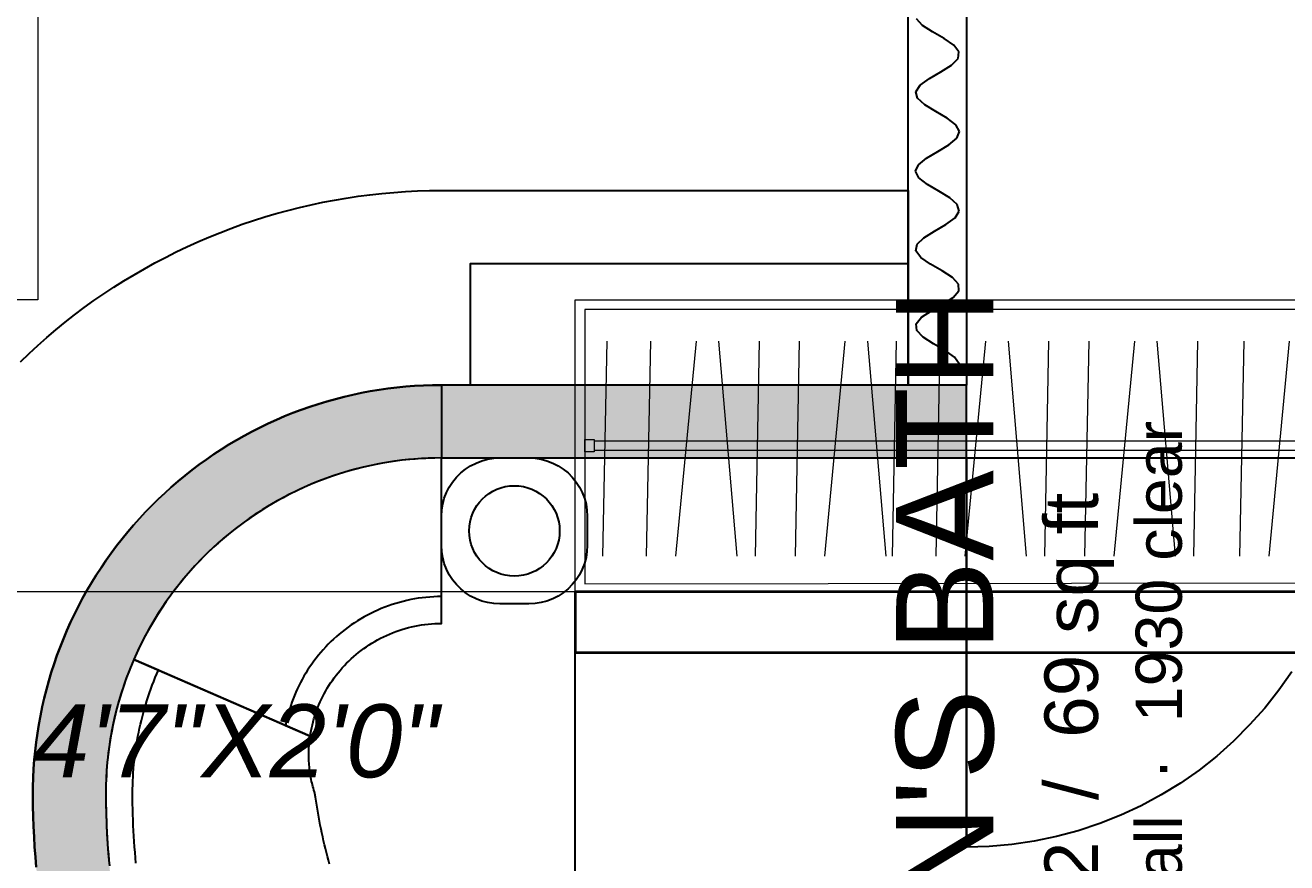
# Model space of a CAD drawing. Header units: millimetres. Extents: x 0 to 125073, y 0 to 71249.
# Drawn here: x 66063 to 68657, y 53342 to 55064 of the extents above; entities that cross this region are included whole.
import ezdxf
from ezdxf.enums import TextEntityAlignment as Align
from ezdxf.lldxf.tags import DXFTag

# ---------------------------------------------------------------- set-up
doc = ezdxf.new("R2010")
doc.units = ezdxf.units.MM
doc.linetypes.add('DASH', pattern=[1, 0.5, -0.5])
for name, color, linetype in [('DA_DOOR', 35, 'Continuous'), ('PROP-FURN', 9, 'CONTINUOUS'), ('PROP-GLAZ', 4, 'CONTINUOUS'), ('PROP-TEXT', 3, 'CONTINUOUS'), ('PROP-WALL-NEW', 1, 'CONTINUOUS')]:
    doc.layers.add(name, color=color, linetype=linetype)
for name, color, linetype, lineweight in [('DA_DOTTED LINES', 8, 'DASH', 5), ('DA_TEXT IN SQ.FT', 193, 'Continuous', 9), ('DA_WALL', 7, 'Continuous', 35)]:
    doc.layers.add(name, color=color, linetype=linetype, lineweight=lineweight)
doc.layers.add('DA_FURNITURE', color=102, linetype='Continuous', lineweight=5, true_color=0xc2666666)
doc.styles.get("Standard").update_dxf_attribs({"font": 'arial.ttf'})
tags = doc.linetypes.add('( Hidden )', pattern=[0.375, 0.25, -0.125]).pattern_tags.tags
tags[6:7] = [DXFTag(74, 4), DXFTag(75, 0), DXFTag(340, '0'), DXFTag(46, 1.0), DXFTag(50, 0.0), DXFTag(44, 0.0), DXFTag(45, 0.0)]
tags[4:5] = [DXFTag(74, 4), DXFTag(75, 0), DXFTag(340, '0'), DXFTag(46, 1.0), DXFTag(50, 0.0), DXFTag(44, 0.0), DXFTag(45, 0.0)]

# ---------------------------------------------------------------- blocks, each defined once
blk = doc.blocks.new('SRAFGADFGDFG')
at = {"layer": 'DA_FURNITURE', "ltscale": 8}
for p, q in [((-33848.6, 94226.5), (-33848.6, 94826.5)), ((-33848.6, 94826.5), (-31293.6, 94826.5)), ((-33828.6, 94806.5), (-33828.6, 94242.5)), ((-31313.6, 94806.5), (-33828.6, 94806.5)), ((-33784, 94741.4), (-33792.3, 94299.9)), ((-33694.2, 94741.4), (-33702.5, 94299.9)), ((-33600.3, 94741.4), (-33642.4, 94299.9)), ((-33553.8, 94741.4), (-33516.6, 94299.9)), ((-33470.5, 94741.4), (-33478.8, 94299.9)), ((-33387.9, 94741.4), (-33396.2, 94299.9)), ((-33294, 94741.4), (-33336, 94299.9)), ((-33247.4, 94741.4), (-33210.2, 94299.9)), ((-33189, 94741.4), (-33197.3, 94299.9)), ((-33099.2, 94741.4), (-33107.5, 94299.9)), ((-33005.4, 94741.4), (-33047.4, 94299.9)), ((-32958.8, 94741.4), (-32921.6, 94299.9)), ((-32875.6, 94741.4), (-32883.9, 94299.9)), ((-32792.9, 94741.4), (-32801.2, 94299.9)), ((-32699, 94741.4), (-32741.1, 94299.9)), ((-32652.5, 94741.4), (-32615.3, 94299.9)), ((-32569.2, 94741.4), (-32577.5, 94299.9)), ((-32474.2, 94741.4), (-32482.5, 94299.9)), ((-32380.4, 94741.4), (-32422.4, 94299.9)), ((-33828.6, 94514.3), (-33828.6, 94539.3)), ((-33828.6, 94539.3), (-33809.8, 94539.3)), ((-33809.8, 94539.3), (-33809.8, 94514.3)), ((-31332.3, 94535.9), (-33809.8, 94535.9)), ((-33809.8, 94514.3), (-33828.6, 94514.3)), ((-31332.3, 94517.2), (-33809.8, 94517.2)), ((-33828.6, 94242.5), (-31313.6, 94246.5)), ((-31293.6, 94226.5), (-33848.6, 94226.5))]:
    blk.add_line(p, q, dxfattribs=at)
at = {"layer": 'DA_FURNITURE'}
blk.add_lwpolyline([(-35253.6, 97426.5), (-34704, 97426.5), (-34704, 96716.5), (-34954, 96716.5), (-34953.6, 94826.5), (-35253.6, 94826.5)], dxfattribs=at)
blk = doc.blocks.new('A$C1c7226e4')
at = {"layer": 'DA_DOOR'}
blk.add_line((-5.835, 6.155), (-5.835, 6.905), dxfattribs=at)
at = {"layer": 'DA_DOTTED LINES', "linetype": '( Hidden )', "ltscale": 300}
blk.add_line((-5.835, 7.03), (-7.24, 7.03), dxfattribs=at)
at = {"layer": 'DA_WALL'}
blk.add_lwpolyline([(-3.13, 5.455), (-3.13, 9.18), (-3.28, 9.18), (-3.28, 7.03), (-5.835, 7.03), (-5.835, 6.905), (-3.28, 6.905), (-3.28, 5.455)], close=True, dxfattribs=at)
blk = doc.blocks.new('A$Cfed68cb1')
at = {"layer": 'DA_TEXT IN SQ.FT', "insert": (-42.0633, -4.5965), "char_height": 0.15, "attachment_point": 1}
blk.add_mtext_dynamic_manual_height_columns('\\pxqc;{\\fArial|b0|i1|c0|p34;\\P4\'7"X2\'0"}', width=1.269917, gutter_width=12.5, heights=[-0.4032], dxfattribs=at)

msp = doc.modelspace()

# ---------------------------------------------------------------- hatches: boundary and pattern name
at = {"layer": 'PROP-WALL-NEW'}
h = msp.add_hatch(color=1, dxfattribs=at)
h.dxf.hatch_style = 1
h.paths.add_polyline_path([(66636.05114, 52244), (66620.60377, 52257.67685), (66605.32962, 52271.55798), (66590.23122, 52285.64105), (66575.31108, 52299.92368), (66560.57166, 52314.40348), (66546.01539, 52329.07799), (66531.6447, 52343.94474), (66517.46195, 52359.00124), (66503.46949, 52374.24494), (66489.66963, 52389.67329), (66476.06464, 52405.28369), (66462.65678, 52421.07351), (66449.44824, 52437.04011), (66436.44122, 52453.18079), (66423.63785, 52469.49287), (66411.04024, 52485.97359), (66398.65047, 52502.6202), (66386.47057, 52519.4299), (66374.50255, 52536.39988), (66362.74838, 52553.5273), (66351.20999, 52570.8093), (66339.88927, 52588.24297), (66328.78808, 52605.82541), (66317.90825, 52623.55367), (66307.25157, 52641.4248), (66296.81977, 52659.4358), (66286.61457, 52677.58368), (66276.63765, 52695.8654), (66266.89064, 52714.27792), (66257.37513, 52732.81816), (66248.09268, 52751.48303), (66239.04482, 52770.26942), (66230.23303, 52789.1742), (66221.65874, 52808.19423), (66213.32336, 52827.32633), (66205.22824, 52846.56733), (66197.37473, 52865.91402), (66189.76409, 52885.36318), (66182.39757, 52904.91159), (66175.27638, 52924.55598), (66168.40167, 52944.2931), (66161.77457, 52964.11967), (66155.39617, 52984.03239), (66149.26749, 53004.02796), (66143.38955, 53024.10306), (66137.76329, 53044.25435), (66132.38965, 53064.4785), (66127.26948, 53084.77214), (66122.40364, 53105.13191), (66117.7929, 53125.55444), (66113.43803, 53146.03634), (66109.33973, 53166.57421), (66105.49867, 53187.16465), (66101.91547, 53207.80424), (66098.59072, 53228.48957), (66095.52496, 53249.21721), (66092.71869, 53269.98373), (66090.17237, 53290.78568), (66087.8864, 53311.61962), (66085.86117, 53332.4821), (66084.097, 53353.36966), (66082.59418, 53374.27886), (66081.35295, 53395.20621), (66080.37352, 53416.14827), (66079.65604, 53437.10156), (66079.20063, 53458.06261), (66079.00737, 53479.02796), (66079.1171, 53498.02563), (66079.62527, 53516.40475), (66080.53559, 53534.76835), (66081.8476, 53553.10763), (66083.5607, 53571.4138), (66085.67405, 53589.67809), (66088.18664, 53607.89174), (66091.09728, 53626.04605), (66094.40455, 53644.1323), (66098.10689, 53662.14182), (66102.20252, 53680.06601), (66106.68947, 53697.89625), (66111.5656, 53715.62403), (66116.82857, 53733.24083), (66122.47585, 53750.73822), (66128.50474, 53768.10781), (66134.91236, 53785.3413), (66141.69563, 53802.43041), (66148.85131, 53819.36696), (66156.37596, 53836.14284), (66164.26598, 53852.75), (66172.5176, 53869.1805), (66181.12685, 53885.42647), (66190.08961, 53901.48011), (66199.40159, 53917.33373), (66209.05833, 53932.97975), (66219.05519, 53948.41067), (66229.3874, 53963.61908), (66240.05, 53978.59772), (66251.03788, 53993.33939), (66262.34579, 54007.83704), (66273.96829, 54022.08372), (66285.89982, 54036.07261), (66298.13467, 54049.797), (66310.66698, 54063.25032), (66323.49073, 54076.42612), (66336.59979, 54089.3181), (66349.98788, 54101.92006), (66363.64858, 54114.22599), (66377.57534, 54126.22997), (66391.7615, 54137.92627), (66406.20026, 54149.30927), (66420.8847, 54160.37353), (66435.80778, 54171.11373), (66450.96236, 54181.52475), (66466.34118, 54191.60158), (66481.93686, 54201.3394), (66497.74194, 54210.73354), (66513.74884, 54219.77952), (66529.94989, 54228.47298), (66546.33734, 54236.80977), (66562.90333, 54244.78588), (66579.63992, 54252.39751), (66596.5391, 54259.64101), (66613.59277, 54266.51289), (66630.79276, 54273.00988), (66648.13083, 54279.12885), (66665.59867, 54284.86689), (66683.18792, 54290.22122), (66700.89014, 54295.18931), (66718.69686, 54299.76875), (66736.59954, 54303.95736), (66754.58961, 54307.75313), (66772.65844, 54311.15425), (66790.79739, 54314.15908), (66808.99776, 54316.76618), (66827.25084, 54318.97431), (66845.54787, 54320.7824), (66863.88009, 54322.18959), (66882.23871, 54323.19521), (66900.61495, 54323.79878), (66919, 54324), (66919, 54174), (66902.814, 54173.81013), (66886.63691, 54173.24062), (66870.47763, 54172.29178), (66854.34506, 54170.96415), (66838.24806, 54169.25844), (66822.19551, 54167.17559), (66806.19624, 54164.71676), (66790.25905, 54161.8833), (66774.39271, 54158.67676), (66758.60596, 54155.09891), (66742.90748, 54151.15172), (66727.30591, 54146.83737), (66711.80984, 54142.15822), (66696.4278, 54137.11685), (66681.16825, 54131.71603), (66666.03959, 54125.95875), (66651.05015, 54119.84816), (66636.20818, 54113.38763), (66621.52184, 54106.58071), (66606.99922, 54099.43116), (66592.64831, 54091.9429), (66578.47701, 54084.12007), (66564.49312, 54075.96695), (66550.70433, 54067.48804), (66537.11823, 54058.68801), (66523.7423, 54049.5717), (66510.5839, 54040.14413), (66497.65028, 54030.41048), (66484.94854, 54020.37611), (66472.48569, 54010.04655), (66460.26857, 53999.42747), (66448.30392, 53988.52473), (66436.59832, 53977.34432), (66425.15821, 53965.8924), (66413.98989, 53954.17527), (66403.0995, 53942.19938), (66392.49304, 53929.97132), (66382.17634, 53917.49781), (66372.15508, 53904.78573), (66362.43478, 53891.84207), (66353.02079, 53878.67395), (66343.91828, 53865.28862), (66335.13227, 53851.69345), (66326.6676, 53837.89592), (66318.52891, 53823.90362), (66310.7207, 53809.72426), (66303.24725, 53795.36563), (66296.11269, 53780.83564), (66289.32093, 53766.14229), (66282.87572, 53751.29366), (66276.7806, 53736.29792), (66271.03893, 53721.16333), (66265.65386, 53705.89822), (66260.62836, 53690.51098), (66255.9652, 53675.0101), (66251.66694, 53659.40409), (66247.73596, 53643.70154), (66244.1744, 53627.9111), (66240.98423, 53612.04146), (66238.16721, 53596.10136), (66235.72489, 53580.09956), (66233.65861, 53564.04487), (66231.96951, 53547.94612), (66230.65852, 53531.81219), (66229.72636, 53515.65194), (66229.17354, 53499.47427), (66229.00027, 53483.10012), (66229.14944, 53462.63962), (66229.57281, 53442.18326), (66230.2703, 53421.73499), (66231.24177, 53401.29877), (66232.48703, 53380.87857), (66234.00582, 53360.47833), (66235.79786, 53340.102), (66237.86279, 53319.75352), (66240.20019, 53299.43684), (66242.80962, 53279.15588), (66245.69056, 53258.91457), (66248.84243, 53238.71682), (66252.26462, 53218.56655), (66255.95646, 53198.46764), (66259.91721, 53178.42399), (66264.1461, 53158.43947), (66268.64229, 53138.51794), (66273.4049, 53118.66326), (66278.43299, 53098.87925), (66283.72557, 53079.16975), (66289.2816, 53059.53856), (66295.09999, 53039.98946), (66301.17959, 53020.52624), (66307.51921, 53001.15264), (66314.11759, 52981.87241), (66320.97346, 52962.68927), (66328.08545, 52943.60691), (66335.45217, 52924.62901), (66343.07217, 52905.75923), (66350.94396, 52887.00121), (66359.06599, 52868.35855), (66367.43668, 52849.83484), (66376.05437, 52831.43365), (66384.91738, 52813.15852), (66394.02397, 52795.01296), (66403.37237, 52777.00046), (66412.96072, 52759.12447), (66422.78717, 52741.38844), (66432.84979, 52723.79576), (66443.1466, 52706.34981), (66453.67561, 52689.05394), (66464.43474, 52671.91146), (66475.42189, 52654.92566), (66486.63493, 52638.09978), (66498.07166, 52621.43705), (66509.72986, 52604.94065), (66521.60724, 52588.61375), (66533.70149, 52572.45945), (66546.01027, 52556.48085), (66558.53116, 52540.68099), (66571.26174, 52525.0629), (66584.19952, 52509.62954), (66597.342, 52494.38386), (66610.68661, 52479.32876), (66624.23077, 52464.46711), (66637.97185, 52449.80174), (66651.90717, 52435.33543), (66666.03405, 52421.07094), (66680.34973, 52407.01097), (66694.85145, 52393.15819), (66709.5364, 52379.51523), (66724.40174, 52366.08468), (66739.44459, 52352.86907), (66754.66204, 52339.87092), (66770.05116, 52327.09268), (66785.60897, 52314.53677), (66801.33247, 52302.20556), (66817.21863, 52290.10138), (66833.26439, 52278.22652), (66849.46664, 52266.58321), (66865.82229, 52255.17365), (66882.32817, 52244)])
h = msp.add_hatch(color=1, dxfattribs=at)
h.dxf.hatch_style = 1
h.paths.add_polyline_path([(66919, 54174), (67999, 54174), (67999, 54324), (66919, 54324)])

# ---------------------------------------------------------------- linework, layer by layer
at = {"layer": 'PROP-FURN'}
for p, q in [((67907.87835, 55063.44724), (67895.6464, 55077.09045)), ((67928.83202, 55049.80402), (67907.87835, 55063.44724)), ((67952.63523, 55036.1608), (67928.83202, 55049.80402)), ((67972.61722, 55022.51759), (67952.63523, 55036.1608)), ((67983.17811, 55008.87437), (67972.61722, 55022.51759)), ((67967.66765, 54981.58794), (67981.35825, 54995.23116)), ((67981.35825, 54995.23116), (67983.17811, 55008.87437)), ((67922.27269, 54954.30151), (67945.94306, 54967.94472)), ((67945.94306, 54967.94472), (67967.66765, 54981.58794)), ((67894.31506, 54927.01508), (67903.29009, 54940.65829)), ((67903.29009, 54940.65829), (67922.27269, 54954.30151)), ((67897.86281, 54913.37186), (67894.31506, 54927.01508)), ((67912.9391, 54899.72864), (67897.86281, 54913.37186)), ((67935.31886, 54886.08543), (67912.9391, 54899.72864)), ((67958.73025, 54872.44221), (67935.31886, 54886.08543)), ((67976.61231, 54858.79899), (67958.73025, 54872.44221)), ((67983.95366, 54845.15578), (67976.61231, 54858.79899)), ((67978.69692, 54831.51256), (67983.95366, 54845.15578)), ((67939.3996, 54804.22613), (67962.31527, 54817.86935)), ((67962.31527, 54817.86935), (67978.69692, 54831.51256)), ((67899.68572, 54776.9397), (67916.37195, 54790.58291)), ((67916.37195, 54790.58291), (67939.3996, 54804.22613)), ((67894.01717, 54763.29648), (67899.68572, 54776.9397)), ((67900.95489, 54749.65327), (67894.01717, 54763.29648)), ((67918.5546, 54736.01005), (67900.95489, 54749.65327)), ((67941.88406, 54722.36683), (67918.5546, 54736.01005)), ((67964.40528, 54708.72362), (67941.88406, 54722.36683)), ((67979.80676, 54695.0804), (67964.40528, 54708.72362)), ((67975.19057, 54667.79397), (67983.7723, 54681.43719)), ((67983.7723, 54681.43719), (67979.80676, 54695.0804)), ((67956.46658, 54654.15075), (67975.19057, 54667.79397)), ((67910.95288, 54626.86432), (67932.84764, 54640.50754)), ((67932.84764, 54640.50754), (67956.46658, 54654.15075)), ((67894.67681, 54599.57789), (67896.91822, 54613.22111)), ((67896.91822, 54613.22111), (67910.95288, 54626.86432)), ((67904.85682, 54585.93467), (67894.67681, 54599.57789)), ((67924.60532, 54572.29146), (67904.85682, 54585.93467)), ((67948.38787, 54558.64824), (67924.60532, 54572.29146)), ((67969.53951, 54545.00503), (67948.38787, 54558.64824)), ((67982.13257, 54531.36181), (67969.53951, 54545.00503)), ((67982.63789, 54517.71859), (67982.13257, 54531.36181)), ((67950.24608, 54490.43216), (67970.91385, 54504.07538)), ((67970.91385, 54504.07538), (67982.63789, 54517.71859)), ((67906.13083, 54463.14573), (67926.42664, 54476.78894)), ((67926.42664, 54476.78894), (67950.24608, 54490.43216)), ((67895.04649, 54449.50251), (67906.13083, 54463.14573)), ((67896.27994, 54435.8593), (67895.04649, 54449.50251)), ((67909.48554, 54422.21608), (67896.27994, 54435.8593)), ((67930.96244, 54408.57286), (67909.48554, 54422.21608)), ((67954.69185, 54394.92965), (67930.96244, 54408.57286)), ((67974.02367, 54381.28643), (67954.69185, 54394.92965)), ((67983.54024, 54367.64322), (67974.02367, 54381.28643)), ((67980.57458, 54354), (67983.54024, 54367.64322)), ((67999, 54174), (67999, 53374))]:
    msp.add_line(p, q, dxfattribs=at)
for points in [[(67879, 54324), (67879, 57099), (67999, 57099), (67999, 54324)], [(66979, 54324), (66979, 54574), (67879, 54574), (67879, 54324)], [(66649.02, 53601.73484), (66649.96149, 53607.67267), (66651.04306, 53613.61368), (66652.26558, 53619.55419), (66653.62979, 53625.49049), (66655.13632, 53631.41882), (66656.78572, 53637.33538), (66658.57839, 53643.23634), (66660.51465, 53649.11781), (66662.5947, 53654.97588), (66664.81863, 53660.80663), (66667.18639, 53666.60609), (66669.69783, 53672.37028), (66672.35269, 53678.09519), (66675.15057, 53683.77681), (66678.09096, 53689.41111), (66681.17323, 53694.99405), (66684.39663, 53700.5216), (66687.76026, 53705.98972), (66691.26313, 53711.39437), (66694.9041, 53716.73153), (66698.68193, 53721.99718), (66702.59522, 53727.18732), (66706.64249, 53732.29798), (66710.82208, 53737.32519), (66715.13225, 53742.26504), (66719.57112, 53747.11363), (66724.13667, 53751.86709), (66728.82678, 53756.5216), (66733.6392, 53761.07339), (66738.57153, 53765.51873), (66743.62129, 53769.85394), (66748.78585, 53774.07539), (66754.06246, 53778.17954), (66759.44828, 53782.16287), (66764.94031, 53786.02196), (66770.53548, 53789.75344), (66776.23055, 53793.35404), (66782.02223, 53796.82054), (66787.90707, 53800.14983), (66793.88152, 53803.33886), (66799.94196, 53806.3847), (66806.08461, 53809.2845), (66812.30563, 53812.03549), (66818.60106, 53814.63504), (66824.96685, 53817.08058), (66831.39885, 53819.36969), (66837.89282, 53821.50004), (66844.44444, 53823.46941), (66851.04929, 53825.27571), (66857.70288, 53826.91697), (66864.40063, 53828.39134), (66871.1379, 53829.69711), (66877.90995, 53830.83267), (66884.71199, 53831.79658), (66891.53917, 53832.58752), (66898.38657, 53833.2043), (66905.2492, 53833.64588), (66912.12204, 53833.91136), (66919, 53834), (66919, 54174), (66905.43977, 54173.86674), (66891.88478, 54173.46702), (66878.34027, 54172.80098), (66864.81146, 54171.86888), (66851.30358, 54170.6711), (66837.82185, 54169.20808), (66824.37147, 54167.48039), (66810.95765, 54165.4887), (66797.58556, 54163.23378), (66784.26036, 54160.71651), (66770.98721, 54157.93784), (66757.77123, 54154.89886), (66744.61753, 54151.60074), (66731.53118, 54148.04476), (66718.51725, 54144.23228), (66705.58075, 54140.16478), (66692.72669, 54135.84384), (66679.96002, 54131.27111), (66667.28569, 54126.44837), (66654.70859, 54121.37748), (66642.23357, 54116.06039), (66629.86545, 54110.49917), (66617.60902, 54104.69596), (66605.46899, 54098.653), (66593.45008, 54092.37262), (66581.55691, 54085.85726), (66569.79407, 54079.10942), (66558.16613, 54072.13172), (66546.67755, 54064.92684), (66535.33279, 54057.49758), (66524.13623, 54049.8468), (66513.09218, 54041.97746), (66502.20492, 54033.89259), (66491.47865, 54025.59533), (66480.91752, 54017.08886), (66470.52559, 54008.37649), (66460.3069, 53999.46158), (66450.26537, 53990.34756), (66440.4049, 53981.03796), (66430.72929, 53971.53638), (66421.24228, 53961.84648), (66411.94754, 53951.97201), (66402.84864, 53941.91678), (66393.94911, 53931.68467), (66385.25239, 53921.27965), (66376.76184, 53910.70572), (66368.48072, 53899.96698), (66360.41225, 53889.06756), (66352.55954, 53878.01168), (66344.92562, 53866.80362), (66337.51344, 53855.44769), (66330.32587, 53843.94828), (66323.36567, 53832.30985), (66316.63555, 53820.53687), (66310.13809, 53808.63391), (66303.87581, 53796.60555), (66297.85113, 53784.45645), (66292.06637, 53772.19129), (66286.52377, 53759.81482)], [(66919, 54054), (66919.65737, 54066.54342), (66921.62229, 54078.9494), (66924.87322, 54091.08204), (66929.37455, 54102.8084), (66935.07695, 54114), (66941.91796, 54124.53423), (66949.82262, 54134.29567), (66958.70433, 54143.17738), (66968.46577, 54151.08204), (66979, 54157.92305), (66990.1916, 54163.62545), (67001.91796, 54168.12678), (67014.0506, 54171.37771), (67026.45658, 54173.34263), (67039, 54174), (67099, 54174), (67111.54342, 54173.34263), (67123.9494, 54171.37771), (67136.08204, 54168.12678), (67147.8084, 54163.62545), (67159, 54157.92305), (67169.53423, 54151.08204), (67179.29567, 54143.17738), (67188.17738, 54134.29567), (67196.08204, 54124.53423), (67202.92305, 54114), (67208.62545, 54102.8084), (67213.12678, 54091.08204), (67216.37771, 54078.9494), (67218.34263, 54066.54342), (67219, 54054), (67219, 53994), (67218.34263, 53981.45658), (67216.37771, 53969.0506), (67213.12678, 53956.91796), (67208.62545, 53945.1916), (67202.92305, 53934), (67196.08204, 53923.46577), (67188.17738, 53913.70433), (67179.29567, 53904.82262), (67169.53423, 53896.91796), (67159, 53890.07695), (67147.8084, 53884.37455), (67136.08204, 53879.87322), (67123.9494, 53876.62229), (67111.54342, 53874.65737), (67099, 53874), (67039, 53874), (67026.45658, 53874.65737), (67014.0506, 53876.62229), (67001.91796, 53879.87322), (66990.1916, 53884.37455), (66979, 53890.07695), (66968.46577, 53896.91796), (66958.70433, 53904.82262), (66949.82262, 53913.70433), (66941.91796, 53923.46577), (66935.07695, 53934), (66929.37455, 53945.1916), (66924.87322, 53956.91796), (66921.62229, 53969.0506), (66919.65737, 53981.45658), (66919, 53994)], [(66649.02, 53601.73484), (66649.96149, 53607.67267), (66651.04306, 53613.61368), (66652.26558, 53619.55419), (66653.62979, 53625.49049), (66655.13632, 53631.41882), (66656.78572, 53637.33538), (66658.57839, 53643.23634), (66660.51465, 53649.11781), (66662.5947, 53654.97588), (66664.81863, 53660.80663), (66667.18639, 53666.60609), (66669.69783, 53672.37028), (66672.35269, 53678.09519), (66675.15057, 53683.77681), (66678.09096, 53689.41111), (66681.17323, 53694.99405), (66684.39663, 53700.5216), (66687.76026, 53705.98972), (66691.26313, 53711.39437), (66694.9041, 53716.73153), (66698.68193, 53721.99718), (66702.59522, 53727.18732), (66706.64249, 53732.29798), (66710.82208, 53737.32519), (66715.13225, 53742.26504), (66719.57112, 53747.11363), (66724.13667, 53751.86709), (66728.82678, 53756.5216), (66733.6392, 53761.07339), (66738.57153, 53765.51873), (66743.62129, 53769.85394), (66748.78585, 53774.07539), (66754.06246, 53778.17954), (66759.44828, 53782.16287), (66764.94031, 53786.02196), (66770.53548, 53789.75344), (66776.23055, 53793.35404), (66782.02223, 53796.82054), (66787.90707, 53800.14983), (66793.88152, 53803.33886), (66799.94196, 53806.3847), (66806.08461, 53809.2845), (66812.30563, 53812.03549), (66818.60106, 53814.63504), (66824.96685, 53817.08058), (66831.39885, 53819.36969), (66837.89282, 53821.50004), (66844.44444, 53823.46941), (66851.04929, 53825.27571), (66857.70288, 53826.91697), (66864.40063, 53828.39134), (66871.1379, 53829.69711), (66877.90995, 53830.83267), (66884.71199, 53831.79658), (66891.53917, 53832.58752), (66898.38657, 53833.2043), (66905.2492, 53833.64588), (66912.12204, 53833.91136), (66919, 53834), (66919, 53889), (66911.04115, 53888.90074), (66903.08784, 53888.60339), (66895.14557, 53888.10872), (66887.2198, 53887.41765), (66879.3159, 53886.53124), (66871.43923, 53885.45071), (66863.59504, 53884.17743), (66855.78856, 53882.71291), (66848.02492, 53881.05879), (66840.30918, 53879.21688), (66832.64632, 53877.18909), (66825.04125, 53874.97748), (66817.49879, 53872.58424), (66810.02368, 53870.01169), (66802.62055, 53867.26225), (66795.29395, 53864.33848), (66788.04833, 53861.24306), (66780.88805, 53857.97878), (66773.81734, 53854.54852), (66766.84036, 53850.95528), (66759.96114, 53847.20216), (66753.1836, 53843.29238), (66746.51156, 53839.2292), (66739.94871, 53835.01604), (66733.49865, 53830.65634), (66727.16482, 53826.15367), (66720.95059, 53821.51165), (66714.85917, 53816.734), (66708.89365, 53811.82449), (66703.05703, 53806.78696), (66697.35214, 53801.62533), (66691.7817, 53796.34355), (66686.34832, 53790.94565), (66681.05446, 53785.43568), (66675.90246, 53779.81779), (66670.89453, 53774.0961), (66666.03273, 53768.27484), (66661.31902, 53762.35821), (66656.75522, 53756.35049), (66652.343, 53750.25596), (66648.08392, 53744.07893), (66643.9794, 53737.82372), (66640.03073, 53731.49466), (66636.23908, 53725.09612), (66632.60547, 53718.63243), (66629.1308, 53712.10797), (66625.81586, 53705.52707), (66622.66128, 53698.89409), (66619.66758, 53692.21336), (66616.83515, 53685.48922), (66614.16428, 53678.72595), (66611.65509, 53671.92787), (66609.30762, 53665.09921), (66607.12177, 53658.24422), (66605.09732, 53651.3671), (66603.23395, 53644.47202), (66601.5312, 53637.56311), (66599.98852, 53630.64444), (66598.60523, 53623.72008)]]:
    msp.add_lwpolyline(points, close=True, dxfattribs=at)
for points in [[(66053.44586, 54371.92794), (66071.20553, 54388.90029), (66089.29795, 54405.5175), (66107.71599, 54421.77303), (66126.45245, 54437.66052), (66145.49996, 54453.17371), (66164.85105, 54468.30654), (66184.49812, 54483.05304), (66204.43346, 54497.40745), (66224.64925, 54511.36412), (66245.13756, 54524.91758), (66265.89034, 54538.06251), (66286.89944, 54550.79374), (66308.15663, 54563.10629), (66329.65356, 54574.99531), (66351.38179, 54586.45615), (66373.3328, 54597.48431), (66395.49796, 54608.07545), (66417.86859, 54618.22542), (66440.4359, 54627.93024), (66463.19103, 54637.1861), (66486.12505, 54645.98936), (66509.22897, 54654.33658), (66532.49371, 54662.22446), (66555.91014, 54669.64993), (66579.46908, 54676.61006), (66603.16127, 54683.10212), (66626.97742, 54689.12357), (66650.90819, 54694.67204), (66674.94417, 54699.74535), (66699.07593, 54704.34151), (66723.29402, 54708.45872), (66747.58891, 54712.09537), (66771.95107, 54715.25002), (66796.37095, 54717.92144), (66820.83895, 54720.10857), (66845.34549, 54721.81057), (66869.88093, 54723.02676), (66894.43564, 54723.75667), (66919, 54724), (67879, 54724), (67879, 54324), (66919, 54324), (66900.61495, 54323.79878), (66882.23871, 54323.19521), (66863.88009, 54322.18959), (66845.54787, 54320.7824), (66827.25084, 54318.97431), (66808.99776, 54316.76618), (66790.79739, 54314.15908), (66772.65844, 54311.15425), (66754.58961, 54307.75313), (66736.59954, 54303.95736), (66718.69686, 54299.76875), (66700.89014, 54295.18931), (66683.18792, 54290.22122), (66665.59867, 54284.86689), (66648.13083, 54279.12885), (66630.79276, 54273.00988), (66613.59277, 54266.51289), (66596.5391, 54259.64101), (66579.63992, 54252.39751), (66562.90333, 54244.78588), (66546.33734, 54236.80977), (66529.94989, 54228.47298), (66513.74884, 54219.77952), (66497.74194, 54210.73354), (66481.93686, 54201.3394), (66466.34118, 54191.60158), (66450.96236, 54181.52475), (66435.80778, 54171.11373), (66420.8847, 54160.37353), (66406.20026, 54149.30927), (66391.7615, 54137.92627), (66377.57534, 54126.22997), (66363.64858, 54114.22599), (66349.98788, 54101.92006), (66336.59979, 54089.3181), (66323.49073, 54076.42612), (66310.66698, 54063.25032), (66298.13467, 54049.797), (66285.89982, 54036.07261), (66273.96829, 54022.08372), (66262.34579, 54007.83704), (66251.03788, 53993.33939), (66240.05, 53978.59772), (66229.3874, 53963.61908), (66219.05519, 53948.41067), (66209.05833, 53932.97975), (66199.40159, 53917.33373), (66190.08961, 53901.48011), (66181.12685, 53885.42647), (66172.5176, 53869.1805), (66164.26598, 53852.75), (66156.37596, 53836.14284), (66148.85131, 53819.36696), (66141.69563, 53802.43041), (66134.91236, 53785.3413), (66128.50474, 53768.10781), (66122.47585, 53750.73822), (66116.82857, 53733.24083), (66111.5656, 53715.62403), (66106.68947, 53697.89625), (66102.20252, 53680.06601), (66098.10689, 53662.14182), (66094.40455, 53644.1323), (66091.09728, 53626.04605), (66088.18664, 53607.89174), (66085.67405, 53589.67809), (66083.5607, 53571.4138), (66081.8476, 53553.10763), (66080.53559, 53534.76835), (66079.62527, 53516.40475), (66079.1171, 53498.02563), (66079.00737, 53479.02796), (66079.20063, 53458.06261), (66079.65604, 53437.10156), (66080.37352, 53416.14827), (66081.35295, 53395.20621), (66082.59418, 53374.27886), (66084.097, 53353.36966), (66085.86117, 53332.4821)], [(68667.39025, 53734.39282), (68640.69855, 53696.27313), (68611.83555, 53659.76991), (68580.89891, 53625.00669), (68547.99331, 53592.10109), (68513.23009, 53561.16445), (68476.72687, 53532.30145), (68438.60718, 53505.60975), (68399, 53481.17968), (68358.03934, 53459.09389), (68315.86381, 53439.42711), (68272.61611, 53422.2459), (68228.44259, 53407.60839), (68183.4927, 53395.5641), (68137.91854, 53386.1538), (68091.87433, 53379.40931), (68045.51586, 53375.35347), (67999, 53374), (67999, 54174), (68799, 54174)], [(66688.95616, 53339.14609), (66686.79092, 53347.05117), (66684.68161, 53354.98167), (66682.62863, 53362.93718), (66680.63241, 53370.91725), (66678.69336, 53378.92142), (66676.81189, 53386.94925), (66674.9884, 53395.00027), (66673.22331, 53403.07401), (66671.51701, 53411.16999), (66669.86989, 53419.28773), (66668.28235, 53427.42674), (66666.75477, 53435.58651), (66665.28755, 53443.76655), (66663.88105, 53451.96634), (66662.53565, 53460.18536), (66661.25173, 53468.42308), (66660.02965, 53476.67898), (66658.86965, 53484.39544), (66657.7619, 53487.84999), (66656.70041, 53491.33388), (66655.6859, 53494.84648), (66654.71913, 53498.38715), (66653.8008, 53501.9552), (66652.93164, 53505.54996), (66652.11236, 53509.17073), (66651.34363, 53512.81677), (66650.62616, 53516.48735), (66649.9606, 53520.1817), (66649.34762, 53523.89906), (66648.78786, 53527.63863), (66648.28196, 53531.39959), (66647.83053, 53535.18113), (66647.43419, 53538.98239), (66647.09353, 53542.80251), (66646.80912, 53546.64061), (66646.58153, 53550.49581), (66646.41131, 53554.36719), (66646.29898, 53558.25383), (66646.24507, 53562.15479), (66646.25007, 53566.06911), (66646.31447, 53569.99582), (66646.43874, 53573.93394), (66646.62331, 53577.88248), (66646.86862, 53581.84042), (66647.17508, 53585.80673), (66647.54308, 53589.78039), (66647.97301, 53593.76034), (66648.4652, 53597.74551), (66649.02, 53601.73484), (66286.52377, 53759.81482), (66282.93387, 53751.43201), (66279.45507, 53743.00249), (66276.08799, 53734.52773), (66272.83319, 53726.0092), (66269.69126, 53717.44841), (66266.66274, 53708.84684), (66263.74817, 53700.206), (66260.94804, 53691.5274), (66258.26286, 53682.81254), (66255.69308, 53674.06297), (66253.23916, 53665.28019), (66250.90153, 53656.46575), (66248.68059, 53647.62118), (66246.57674, 53638.74804), (66244.59033, 53629.84787), (66242.72172, 53620.92222), (66240.97124, 53611.97266), (66239.33918, 53603.00074), (66237.82584, 53594.00804), (66236.43148, 53584.99612), (66235.15634, 53575.96656), (66234.00064, 53566.92094), (66232.9646, 53557.86084), (66232.04837, 53548.78783), (66231.25214, 53539.70351), (66230.57603, 53530.60946), (66230.02017, 53521.50727), (66229.58465, 53512.39852), (66229.26955, 53503.28482), (66229.07492, 53494.16775), (66229.0008, 53485.0489), (66229.03408, 53473.79907), (66229.15461, 53462.27294), (66229.36217, 53450.74814), (66229.65673, 53439.22538), (66230.03829, 53427.70538), (66230.50681, 53416.18883), (66231.06226, 53404.67645), (66231.70462, 53393.16895), (66232.43384, 53381.66702), (66233.24988, 53370.17138), (66234.15268, 53358.68274), (66235.14219, 53347.20179), (66236.21835, 53335.72925)]]:
    msp.add_lwpolyline(points, dxfattribs=at)
msp.add_circle((67069, 54024), 93, dxfattribs=at)
at = {"layer": 'PROP-GLAZ'}
msp.add_lwpolyline([(66290.95817, 53341.07268), (66289.92082, 53352.13152), (66288.96698, 53363.19853), (66288.09673, 53374.27301), (66287.31011, 53385.35428), (66286.60717, 53396.44166), (66285.98796, 53407.53445), (66285.45252, 53418.63198), (66285.00088, 53429.73356), (66284.63307, 53440.83849), (66284.34912, 53451.9461), (66284.14904, 53463.05568), (66284.03285, 53474.16657), (66284.00073, 53484.96529), (66284.06895, 53493.35728), (66284.24806, 53501.74763), (66284.53805, 53510.13487), (66284.93885, 53518.51756), (66285.45041, 53526.89421), (66286.07262, 53535.26338), (66286.80539, 53543.62359), (66287.64858, 53551.97338), (66288.60204, 53560.3113), (66289.66562, 53568.6359), (66290.83912, 53576.94571), (66292.12233, 53585.23928), (66293.51505, 53593.51517), (66295.01701, 53601.77194), (66296.62796, 53610.00813), (66298.34762, 53618.22231), (66300.17569, 53626.41305), (66302.11185, 53634.57892), (66304.15576, 53642.71848), (66306.30706, 53650.83032), (66308.56537, 53658.91302), (66310.93031, 53666.96517), (66313.40146, 53674.98536), (66315.97839, 53682.97219), (66318.66064, 53690.92427), (66321.44775, 53698.84021), (66324.33924, 53706.71862), (66327.33459, 53714.55812), (66330.43329, 53722.35736), (66333.63479, 53730.11497), (66336.93854, 53737.82958), (66286.52377, 53759.81482), (66282.93387, 53751.43201), (66279.45507, 53743.00249), (66276.08799, 53734.52773), (66272.83319, 53726.0092), (66269.69126, 53717.44841), (66266.66274, 53708.84684), (66263.74817, 53700.206), (66260.94804, 53691.5274), (66258.26286, 53682.81254), (66255.69308, 53674.06297), (66253.23916, 53665.28019), (66250.90153, 53656.46575), (66248.68059, 53647.62118), (66246.57674, 53638.74804), (66244.59033, 53629.84787), (66242.72172, 53620.92222), (66240.97124, 53611.97266), (66239.33918, 53603.00074), (66237.82584, 53594.00804), (66236.43148, 53584.99612), (66235.15634, 53575.96656), (66234.00064, 53566.92094), (66232.9646, 53557.86084), (66232.04837, 53548.78783), (66231.25214, 53539.70351), (66230.57603, 53530.60946), (66230.02017, 53521.50727), (66229.58465, 53512.39852), (66229.26955, 53503.28482), (66229.07492, 53494.16775), (66229.0008, 53485.0489), (66229.03408, 53473.79907), (66229.15461, 53462.27294), (66229.36217, 53450.74814), (66229.65673, 53439.22538), (66230.03829, 53427.70538), (66230.50681, 53416.18883), (66231.06226, 53404.67645), (66231.70462, 53393.16895), (66232.43384, 53381.66702), (66233.24988, 53370.17138), (66234.15268, 53358.68274), (66235.14219, 53347.20179), (66236.21835, 53335.72925)], dxfattribs=at)
at = {"layer": 'PROP-WALL-NEW'}
msp.add_lwpolyline([(66085.86117, 53332.4821), (66084.097, 53353.36966), (66082.59418, 53374.27886), (66081.35295, 53395.20621), (66080.37352, 53416.14827), (66079.65604, 53437.10156), (66079.20063, 53458.06261), (66079.00737, 53479.02796), (66079.1171, 53498.02563), (66079.62527, 53516.40475), (66080.53559, 53534.76835), (66081.8476, 53553.10763), (66083.5607, 53571.4138), (66085.67405, 53589.67809), (66088.18664, 53607.89174), (66091.09728, 53626.04605), (66094.40455, 53644.1323), (66098.10689, 53662.14182), (66102.20252, 53680.06601), (66106.68947, 53697.89625), (66111.5656, 53715.62403), (66116.82857, 53733.24083), (66122.47585, 53750.73822), (66128.50474, 53768.10781), (66134.91236, 53785.3413), (66141.69563, 53802.43041), (66148.85131, 53819.36696), (66156.37596, 53836.14284), (66164.26598, 53852.75), (66172.5176, 53869.1805), (66181.12685, 53885.42647), (66190.08961, 53901.48011), (66199.40159, 53917.33373), (66209.05833, 53932.97975), (66219.05519, 53948.41067), (66229.3874, 53963.61908), (66240.05, 53978.59772), (66251.03788, 53993.33939), (66262.34579, 54007.83704), (66273.96829, 54022.08372), (66285.89982, 54036.07261), (66298.13467, 54049.797), (66310.66698, 54063.25032), (66323.49073, 54076.42612), (66336.59979, 54089.3181), (66349.98788, 54101.92006), (66363.64858, 54114.22599), (66377.57534, 54126.22997), (66391.7615, 54137.92627), (66406.20026, 54149.30927), (66420.8847, 54160.37353), (66435.80778, 54171.11373), (66450.96236, 54181.52475), (66466.34118, 54191.60158), (66481.93686, 54201.3394), (66497.74194, 54210.73354), (66513.74884, 54219.77952), (66529.94989, 54228.47298), (66546.33734, 54236.80977), (66562.90333, 54244.78588), (66579.63992, 54252.39751), (66596.5391, 54259.64101), (66613.59277, 54266.51289), (66630.79276, 54273.00988), (66648.13083, 54279.12885), (66665.59867, 54284.86689), (66683.18792, 54290.22122), (66700.89014, 54295.18931), (66718.69686, 54299.76875), (66736.59954, 54303.95736), (66754.58961, 54307.75313), (66772.65844, 54311.15425), (66790.79739, 54314.15908), (66808.99776, 54316.76618), (66827.25084, 54318.97431), (66845.54787, 54320.7824), (66863.88009, 54322.18959), (66882.23871, 54323.19521), (66900.61495, 54323.79878), (66919, 54324), (66919, 54174), (66902.814, 54173.81013), (66886.63691, 54173.24062), (66870.47763, 54172.29178), (66854.34506, 54170.96415), (66838.24806, 54169.25844), (66822.19551, 54167.17559), (66806.19624, 54164.71676), (66790.25905, 54161.8833), (66774.39271, 54158.67676), (66758.60596, 54155.09891), (66742.90748, 54151.15172), (66727.30591, 54146.83737), (66711.80984, 54142.15822), (66696.4278, 54137.11685), (66681.16825, 54131.71603), (66666.03959, 54125.95875), (66651.05015, 54119.84816), (66636.20818, 54113.38763), (66621.52184, 54106.58071), (66606.99922, 54099.43116), (66592.64831, 54091.9429), (66578.47701, 54084.12007), (66564.49312, 54075.96695), (66550.70433, 54067.48804), (66537.11823, 54058.68801), (66523.7423, 54049.5717), (66510.5839, 54040.14413), (66497.65028, 54030.41048), (66484.94854, 54020.37611), (66472.48569, 54010.04655), (66460.26857, 53999.42747), (66448.30392, 53988.52473), (66436.59832, 53977.34432), (66425.15821, 53965.8924), (66413.98989, 53954.17527), (66403.0995, 53942.19938), (66392.49304, 53929.97132), (66382.17634, 53917.49781), (66372.15508, 53904.78573), (66362.43478, 53891.84207), (66353.02079, 53878.67395), (66343.91828, 53865.28862), (66335.13227, 53851.69345), (66326.6676, 53837.89592), (66318.52891, 53823.90362), (66310.7207, 53809.72426), (66303.24725, 53795.36563), (66296.11269, 53780.83564), (66289.32093, 53766.14229), (66282.87572, 53751.29366), (66276.7806, 53736.29792), (66271.03893, 53721.16333), (66265.65386, 53705.89822), (66260.62836, 53690.51098), (66255.9652, 53675.0101), (66251.66694, 53659.40409), (66247.73596, 53643.70154), (66244.1744, 53627.9111), (66240.98423, 53612.04146), (66238.16721, 53596.10136), (66235.72489, 53580.09956), (66233.65861, 53564.04487), (66231.96951, 53547.94612), (66230.65852, 53531.81219), (66229.72636, 53515.65194), (66229.17354, 53499.47427), (66229.00027, 53483.10012), (66229.14944, 53462.63962), (66229.57281, 53442.18326), (66230.2703, 53421.73499), (66231.24177, 53401.29877), (66232.48703, 53380.87857), (66234.00582, 53360.47833), (66235.79786, 53340.102)], dxfattribs=at)
msp.add_lwpolyline([(66919, 54174), (67999, 54174), (67999, 54324), (66919, 54324)], close=True, dxfattribs=at)

# ---------------------------------------------------------------- block references
at = {"color": 1, "xscale": 1000, "yscale": 1000, "zscale": 1000}
msp.add_blockref('A$Cfed68cb1', (107924.22813, 58513.9767), dxfattribs=at)
at = {"color": 1}
msp.add_blockref('SRAFGADFGDFG', (101042.82231, -40327.54866), dxfattribs=at)
at = {"layer": 'DA_WALL', "xscale": 1000, "yscale": 1000, "zscale": 1000}
msp.add_blockref('A$C1c7226e4', (73029.22813, 46868.9767), dxfattribs=at)

# ---------------------------------------------------------------- texts
at = {"layer": 'PROP-TEXT'}
for s, height, p in [("KARAN'S BATH", 200, (67954, 53509)), ('arched wall  ·  1930 clear', 95, (68394, 53509)), ('6.5 m2  /  69 sq ft', 110, (68214, 53509))]:
    msp.add_text(s, height=height, rotation=90, dxfattribs=at).set_placement(p, align=Align.MIDDLE_CENTER)

doc.saveas('drawing.dxf')
